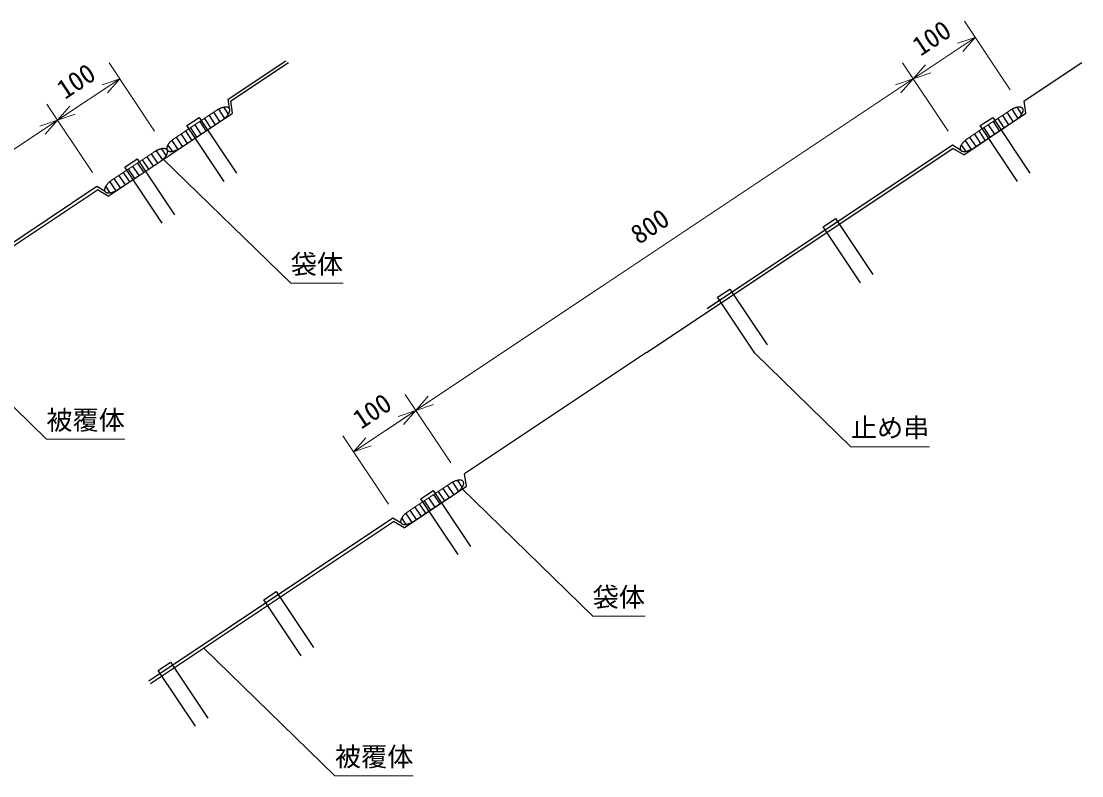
# Model space of a CAD drawing. Units: millimetres, scale not verified. Extents: x 100 to 4100, y 100 to 2919.
# Drawn here: x 1049 to 2468, y 874 to 1884 of the extents above; entities that cross this region are included whole.
import ezdxf
from ezdxf.enums import TextEntityAlignment as Align

# ---------------------------------------------------------------- set-up
doc = ezdxf.new("R2010")
doc.units = ezdxf.units.MM
doc.header["$LTSCALE"] = 10
for name, color, linetype, lineweight in [('C-BGD-HTXT', 7, 'Continuous', 13), ('C-STR', 7, 'Continuous', 25), ('C-STR-DIM', 1, 'Continuous', 13), ('C-STR-HTXT', 1, 'Continuous', 13)]:
    doc.layers.add(name, color=color, linetype=linetype, lineweight=lineweight)
doc.styles.add('ＭＳ ゴシック', font='')
doc.styles.get('ＭＳ ゴシック').set_extended_font_data('MS Gothic')

msp = doc.modelspace()

# ---------------------------------------------------------------- linework, layer by layer
at = {"layer": 'C-BGD-HTXT'}
for p, q in [((1281.6, 1745.65), (1309.47, 1764.23)), ((2343.51, 1745.65), (2371.38, 1764.23)), ((1289.92, 1733.17), (1317.79, 1751.75)), ((2351.83, 1733.17), (2379.7, 1751.75)), ((1281.6, 1745.65), (1253.72, 1727.07)), ((1289.92, 1733.17), (1262.04, 1714.59)), ((2343.51, 1745.65), (2315.64, 1727.07)), ((2351.83, 1733.17), (2323.96, 1714.59)), ((1198.39, 1690.18), (1226.27, 1708.76)), ((1198.39, 1690.18), (1170.52, 1671.6)), ((1206.71, 1677.7), (1234.59, 1696.28)), ((1206.71, 1677.7), (1178.84, 1659.12)), ((1594.66, 1246.42), (1622.54, 1265)), ((1602.98, 1233.94), (1630.86, 1252.52)), ((1594.66, 1246.42), (1566.79, 1227.84)), ((1602.98, 1233.94), (1575.11, 1215.36))]:
    msp.add_line(p, q, dxfattribs=at)
at = {"layer": 'C-STR'}
for p, q in [((1325.63, 1779.7), (1402.79, 1831.13)), ((1329.25, 1777.42), (1406.4, 1828.85)), ((2391.16, 1777.42), (2468.32, 1828.85)), ((1327.36, 1767.14), (1325.63, 1779.7)), ((1331.52, 1760.9), (1329.25, 1777.42)), ((2393.43, 1760.9), (2391.16, 1777.42)), ((1248.32, 1705.43), (1331.52, 1760.9)), ((1314.74, 1749.72), (1306.42, 1762.2)), ((1312.77, 1766.19), (1320.87, 1754.05)), ((1326.09, 1759.74), (1320.04, 1768.81)), ((2310.23, 1705.43), (2393.43, 1760.9)), ((2376.65, 1749.72), (2368.33, 1762.2)), ((2374.69, 1766.19), (2382.78, 1754.05)), ((2388, 1759.74), (2381.95, 1768.81)), ((1270.5, 1744.26), (1287.14, 1755.36)), ((1287.14, 1755.36), (1337.07, 1680.47)), ((1287.7, 1749.72), (1296.02, 1737.24)), ((1293.94, 1753.88), (1302.26, 1741.4)), ((1300.18, 1758.04), (1308.5, 1745.56)), ((2332.42, 1744.26), (2349.06, 1755.36)), ((2349.06, 1755.36), (2398.98, 1680.47)), ((2349.61, 1749.72), (2357.93, 1737.24)), ((2355.85, 1753.88), (2364.17, 1741.4)), ((2362.09, 1758.04), (2370.41, 1745.56)), ((1262.74, 1733.08), (1271.06, 1720.59)), ((1277.3, 1724.76), (1268.98, 1737.24)), ((1320.43, 1669.38), (1270.5, 1744.26)), ((1275.22, 1741.4), (1283.54, 1728.92)), ((1289.82, 1733.01), (1281.5, 1745.49)), ((2324.65, 1733.08), (2332.97, 1720.6)), ((2339.21, 1724.76), (2330.89, 1737.24)), ((2382.34, 1669.38), (2332.42, 1744.26)), ((2337.13, 1741.4), (2345.45, 1728.92)), ((2351.73, 1733.01), (2343.41, 1745.49)), ((1251.12, 1709.94), (1245.23, 1718.77)), ((1250.4, 1724.54), (1258.44, 1712.48)), ((1264.82, 1716.43), (1256.5, 1728.92)), ((2295.15, 1718.1), (1966.92, 1499.28)), ((2306.07, 1711.67), (2295.15, 1718.1)), ((2313.03, 1709.94), (2307.15, 1718.77)), ((2312.31, 1724.54), (2320.35, 1712.48)), ((2326.73, 1716.43), (2318.41, 1728.92)), ((1165.11, 1649.96), (1248.32, 1705.43)), ((1231.54, 1694.25), (1223.21, 1706.73)), ((1229.57, 1710.72), (1237.66, 1698.58)), ((1242.88, 1704.27), (1236.83, 1713.34)), ((1885.88, 1440.56), (2295.86, 1713.88)), ((2310.23, 1705.43), (2295.86, 1713.88)), ((1187.3, 1688.79), (1203.94, 1699.89)), ((1206.62, 1677.54), (1198.29, 1690.02)), ((1203.94, 1699.89), (1253.86, 1625)), ((1204.49, 1694.25), (1212.81, 1681.77)), ((1210.73, 1698.41), (1219.05, 1685.93)), ((1216.97, 1702.57), (1225.29, 1690.09)), ((1179.53, 1677.61), (1187.85, 1665.12)), ((1194.09, 1669.29), (1185.77, 1681.77)), ((1237.22, 1613.91), (1187.3, 1688.79)), ((1192.01, 1685.93), (1200.33, 1673.45)), ((1150.03, 1662.63), (738.6, 1388.34)), ((1160.95, 1656.2), (1150.03, 1662.63)), ((1167.91, 1654.47), (1162.03, 1663.3)), ((1167.19, 1669.07), (1175.24, 1657.01)), ((1181.61, 1660.96), (1173.29, 1673.45)), ((740.76, 1385.09), (1150.74, 1658.41)), ((1165.11, 1649.96), (1150.74, 1658.41)), ((2122.24, 1608.84), (2138.88, 1619.93)), ((2138.88, 1619.93), (2188.8, 1545.04)), ((2172.16, 1533.95), (2122.24, 1608.84)), ((1980.79, 1514.54), (1997.43, 1525.63)), ((1997.43, 1525.63), (2047.35, 1450.75)), ((2030.71, 1439.65), (1980.79, 1514.54)), ((1885.88, 1440.56), (1642.31, 1278.19)), ((1644.59, 1261.67), (1642.31, 1278.19)), ((1625.84, 1266.96), (1633.93, 1254.82)), ((1639.15, 1260.51), (1633.1, 1269.58)), ((1561.38, 1206.2), (1644.59, 1261.67)), ((1583.57, 1245.03), (1600.21, 1256.13)), ((1600.21, 1256.13), (1650.13, 1181.24)), ((1600.77, 1250.49), (1609.09, 1238.01)), ((1607.01, 1254.65), (1615.33, 1242.17)), ((1613.25, 1258.81), (1621.57, 1246.33)), ((1627.81, 1250.49), (1619.49, 1262.97)), ((1590.36, 1225.53), (1582.04, 1238.01)), ((1633.49, 1170.15), (1583.57, 1245.03)), ((1588.28, 1242.17), (1596.61, 1229.69)), ((1602.89, 1233.78), (1594.57, 1246.27)), ((1563.47, 1225.31), (1571.51, 1213.25)), ((1577.88, 1217.21), (1569.56, 1229.69)), ((1575.8, 1233.85), (1584.12, 1221.37)), ((1546.3, 1218.87), (1219.53, 1001.02)), ((1221.69, 997.77), (1547.01, 1214.65)), ((1557.22, 1212.44), (1546.3, 1218.87)), ((1561.38, 1206.2), (1547.01, 1214.65)), ((1564.18, 1210.71), (1558.3, 1219.54)), ((1373.39, 1109.61), (1390.03, 1120.7)), ((1423.32, 1034.72), (1373.39, 1109.61)), ((1390.03, 1120.7), (1439.96, 1045.82)), ((1231.94, 1015.31), (1248.58, 1026.4)), ((1248.58, 1026.4), (1298.51, 951.52)), ((1281.87, 940.42), (1231.94, 1015.31))]:
    msp.add_line(p, q, dxfattribs=at)
for centre, radius, start, end in [((1329.57, 1734.09), 36.23, 121.4157, 123.69043), ((1329.26, 1734.6), 35.63, 119.11592, 121.41486), ((1328.66, 1735.66), 34.41, 116.7598, 119.11162), ((1327.85, 1737.25), 32.63, 114.31622, 116.75187), ((1326.91, 1739.32), 30.36, 111.75018, 114.3043), ((1325.93, 1741.77), 27.72, 109.02114, 111.73375), ((1324.97, 1744.51), 24.82, 106.08091, 108.99945), ((1324.12, 1747.42), 21.78, 102.87105, 106.05294), ((1323.43, 1750.38), 18.74, 99.31973, 102.83543), ((1322.94, 1753.28), 15.8, 95.33798, 99.27466), ((1322.68, 1756), 13.07, 90.81592, 95.28119), ((1322.63, 1758.44), 10.63, 85.62015, 90.74463), ((1322.78, 1760.54), 8.52, 79.59551, 85.53128), ((1323.08, 1762.25), 6.79, 72.57765, 79.48629), ((1323.47, 1763.55), 5.43, 64.42748, 72.44731), ((1323.89, 1764.45), 4.44, 55.09899, 64.28061), ((1313.27, 1768.16), 15.33, 328.04474, 332.10262), ((1324.25, 1764.98), 3.79, 44.7352, 54.95058), ((1315.66, 1766.92), 12.64, 332.02299, 336.6399), ((1324.48, 1765.22), 3.46, 33.73949, 44.61383), ((1317.86, 1765.99), 10.25, 336.54143, 341.85378), ((1324.5, 1765.24), 3.44, 22.72667, 33.68001), ((1319.81, 1765.37), 8.21, 341.73462, 347.89859), ((1324.24, 1765.13), 3.72, 12.32453, 22.74969), ((1321.45, 1765.03), 6.54, 347.76027, 354.93579), ((1323.67, 1764.99), 4.31, 2.95967, 12.42073), ((1322.74, 1764.93), 5.24, 354.78717, 3.09804), ((2391.48, 1734.09), 36.23, 121.4157, 123.69043), ((2391.17, 1734.6), 35.63, 119.11592, 121.41486), ((2390.57, 1735.66), 34.41, 116.7598, 119.11162), ((2389.76, 1737.25), 32.63, 114.31622, 116.75187), ((2388.83, 1739.32), 30.36, 111.75018, 114.3043), ((2387.84, 1741.77), 27.72, 109.02114, 111.73375), ((2386.88, 1744.51), 24.82, 106.08091, 108.99945), ((2386.03, 1747.42), 21.78, 102.87105, 106.05294), ((2385.34, 1750.38), 18.74, 99.31973, 102.83543), ((2384.86, 1753.28), 15.8, 95.33798, 99.27466), ((2384.59, 1756), 13.07, 90.81592, 95.28119), ((2384.54, 1758.44), 10.63, 85.62015, 90.74463), ((2384.69, 1760.54), 8.52, 79.59551, 85.53128), ((2384.99, 1762.25), 6.79, 72.57765, 79.48629), ((2385.38, 1763.55), 5.43, 64.42748, 72.44731), ((2385.8, 1764.45), 4.44, 55.09899, 64.28061), ((2375.19, 1768.16), 15.33, 328.04474, 332.10262), ((2386.16, 1764.98), 3.79, 44.7352, 54.95058), ((2377.57, 1766.92), 12.64, 332.02299, 336.6399), ((2386.39, 1765.22), 3.46, 33.73949, 44.61383), ((2379.77, 1765.99), 10.25, 336.54143, 341.85378), ((2386.41, 1765.24), 3.44, 22.72667, 33.68001), ((2381.72, 1765.37), 8.21, 341.73462, 347.89859), ((2386.16, 1765.13), 3.72, 12.32453, 22.74969), ((2383.36, 1765.03), 6.54, 347.76027, 354.93579), ((2385.58, 1764.99), 4.31, 2.95967, 12.42073), ((2384.65, 1764.93), 5.24, 354.78717, 3.09804), ((1297.73, 1781.85), 36.18, 303.68785, 305.96602), ((1298.14, 1781.28), 35.47, 305.95991, 308.26931), ((1298.96, 1780.25), 34.15, 308.25941, 310.62916), ((1300.19, 1778.84), 32.28, 310.61504, 313.07688), ((1301.79, 1777.13), 29.94, 313.05789, 315.64763), ((1303.73, 1775.26), 27.25, 315.6229, 318.38221), ((1305.93, 1773.32), 24.32, 318.35055, 321.32909), ((1308.32, 1771.43), 21.27, 321.28893, 324.54708), ((1310.79, 1769.69), 18.24, 324.4964, 328.10844), ((2359.64, 1781.85), 36.18, 303.68785, 305.96602), ((2360.06, 1781.28), 35.47, 305.95991, 308.26931), ((2360.88, 1780.25), 34.15, 308.25941, 310.62916), ((2362.1, 1778.84), 32.28, 310.61504, 313.07688), ((2363.71, 1777.14), 29.94, 313.05789, 315.64763), ((2365.64, 1775.26), 27.25, 315.6229, 318.38221), ((2367.84, 1773.32), 24.32, 318.35055, 321.32909), ((2370.23, 1771.43), 21.27, 321.28893, 324.54708), ((2372.71, 1769.69), 18.24, 324.4964, 328.10844), ((1255.86, 1711.9), 12.64, 152.02299, 156.6399), ((1258.24, 1710.65), 15.33, 148.04474, 152.10262), ((1260.72, 1709.13), 18.24, 144.4964, 148.10844), ((1263.2, 1707.39), 21.27, 141.28893, 144.54708), ((1265.59, 1705.5), 24.32, 138.35055, 141.32909), ((1267.79, 1703.56), 27.25, 135.6229, 138.38221), ((1269.72, 1701.68), 29.94, 133.05789, 135.64763), ((1271.33, 1699.98), 32.28, 130.61504, 133.07688), ((1272.55, 1698.57), 34.15, 128.25941, 130.62916), ((1273.37, 1697.53), 35.47, 125.95991, 128.26931), ((1273.79, 1696.97), 36.18, 123.68785, 125.96602), ((2317.77, 1711.9), 12.64, 152.02299, 156.6399), ((2320.15, 1710.65), 15.33, 148.04474, 152.10262), ((2322.63, 1709.13), 18.24, 144.4964, 148.10844), ((2325.11, 1707.39), 21.27, 141.28893, 144.54708), ((2327.5, 1705.5), 24.32, 138.35055, 141.32909), ((2329.7, 1703.56), 27.25, 135.6229, 138.38221), ((2331.63, 1701.68), 29.94, 133.05789, 135.64763), ((2333.24, 1699.98), 32.28, 130.61504, 133.07688), ((2334.46, 1698.57), 34.15, 128.25941, 130.62916), ((2335.29, 1697.53), 35.47, 125.95991, 128.26931), ((2335.7, 1696.97), 36.18, 123.68785, 125.96602), ((1246.36, 1678.62), 36.23, 121.4157, 123.69043), ((1246.05, 1679.13), 35.63, 119.11592, 121.41486), ((1245.46, 1680.19), 34.41, 116.7598, 119.11162), ((1244.65, 1681.78), 32.63, 114.31622, 116.75187), ((1243.71, 1683.85), 30.36, 111.75018, 114.3043), ((1242.72, 1686.3), 27.72, 109.02114, 111.73375), ((1241.77, 1689.04), 24.82, 106.08091, 108.99945), ((1240.92, 1691.95), 21.78, 102.87105, 106.05294), ((1240.23, 1694.91), 18.74, 99.31973, 102.83543), ((1239.74, 1697.81), 15.8, 95.33798, 99.27466), ((1239.47, 1700.53), 13.07, 90.81592, 95.28119), ((1239.42, 1702.97), 10.63, 85.62015, 90.74463), ((1239.57, 1705.07), 8.52, 79.59551, 85.53128), ((1239.87, 1706.78), 6.79, 72.57765, 79.48629), ((1225.11, 1715.96), 21.27, 321.28893, 324.54708), ((1240.27, 1708.08), 5.43, 64.42748, 72.44731), ((1227.59, 1714.22), 18.24, 324.4964, 328.10844), ((1240.68, 1708.98), 4.44, 55.09899, 64.28061), ((1230.07, 1712.69), 15.33, 328.04474, 332.10262), ((1241.05, 1709.51), 3.79, 44.7352, 54.95058), ((1248.78, 1713.88), 5.24, 174.78717, 183.09804), ((1247.85, 1713.82), 4.31, 182.95967, 192.42073), ((1250.07, 1713.78), 6.54, 167.76027, 174.93579), ((1232.45, 1711.45), 12.64, 332.02299, 336.6399), ((1247.27, 1713.69), 3.72, 192.32453, 202.74969), ((1251.71, 1713.45), 8.21, 161.73462, 167.89859), ((1241.27, 1709.75), 3.46, 33.73949, 44.61383), ((1247.02, 1713.58), 3.44, 202.72667, 213.68001), ((1253.66, 1712.83), 10.25, 156.54143, 161.85378), ((1234.65, 1710.52), 10.25, 336.54143, 341.85378), ((1241.29, 1709.77), 3.44, 22.72667, 33.68001), ((1247.04, 1713.6), 3.46, 213.73949, 224.61383), ((1236.6, 1709.9), 8.21, 341.73462, 347.89859), ((1241.04, 1709.66), 3.72, 12.32453, 22.74969), ((1247.26, 1713.83), 3.79, 224.7352, 234.95058), ((1238.24, 1709.56), 6.54, 347.76027, 354.93579), ((1240.46, 1709.52), 4.31, 2.95967, 12.42073), ((1239.53, 1709.46), 5.24, 354.78717, 3.09804), ((1247.63, 1714.37), 4.44, 235.09899, 244.28061), ((1248.04, 1715.27), 5.43, 244.42748, 252.44731), ((1248.44, 1716.57), 6.79, 252.57765, 259.48629), ((1248.74, 1718.28), 8.52, 259.59551, 265.53128), ((1248.89, 1720.38), 10.63, 265.62015, 270.74463), ((1248.84, 1722.82), 13.07, 270.81592, 275.28119), ((1248.57, 1725.54), 15.8, 275.33798, 279.27466), ((1248.08, 1728.43), 18.74, 279.31973, 282.83543), ((1247.39, 1731.4), 21.78, 282.87105, 286.05294), ((1246.54, 1734.31), 24.82, 286.08091, 288.99945), ((1245.59, 1737.05), 27.72, 289.02114, 291.73375), ((1244.6, 1739.5), 30.36, 291.75018, 294.3043), ((1243.66, 1741.56), 32.63, 294.31622, 296.75187), ((1242.85, 1743.16), 34.41, 296.7598, 299.11162), ((1242.26, 1744.22), 35.63, 299.11592, 301.41486), ((1241.95, 1744.73), 36.23, 301.4157, 303.69043), ((2310.69, 1713.88), 5.24, 174.78717, 183.09804), ((2309.76, 1713.82), 4.31, 182.95967, 192.42073), ((2311.98, 1713.78), 6.54, 167.76027, 174.93579), ((2309.19, 1713.69), 3.72, 192.32453, 202.74969), ((2313.62, 1713.45), 8.21, 161.73462, 167.89859), ((2308.93, 1713.58), 3.44, 202.72667, 213.68001), ((2315.57, 1712.83), 10.25, 156.54143, 161.85378), ((2308.95, 1713.6), 3.46, 213.73949, 224.61383), ((2309.18, 1713.83), 3.79, 224.7352, 234.95058), ((2309.54, 1714.37), 4.44, 235.09899, 244.28061), ((2309.96, 1715.27), 5.43, 244.42748, 252.44731), ((2310.35, 1716.57), 6.79, 252.57765, 259.48629), ((2310.65, 1718.28), 8.52, 259.59551, 265.53128), ((2310.8, 1720.38), 10.63, 265.62015, 270.74463), ((2310.75, 1722.82), 13.07, 270.81592, 275.28119), ((2310.48, 1725.54), 15.8, 275.33798, 279.27466), ((2310, 1728.43), 18.74, 279.31973, 282.83543), ((2309.31, 1731.4), 21.78, 282.87105, 286.05294), ((2308.46, 1734.31), 24.82, 286.08091, 288.99945), ((2307.5, 1737.05), 27.72, 289.02114, 291.73375), ((2306.52, 1739.5), 30.36, 291.75018, 294.3043), ((2305.58, 1741.56), 32.63, 294.31622, 296.75187), ((2304.77, 1743.16), 34.41, 296.7598, 299.11162), ((2304.17, 1744.22), 35.63, 299.11592, 301.41486), ((2303.86, 1744.73), 36.23, 301.4157, 303.69043), ((1214.52, 1726.38), 36.18, 303.68785, 305.96602), ((1214.94, 1725.81), 35.47, 305.95991, 308.26931), ((1215.76, 1724.78), 34.15, 308.25941, 310.62916), ((1216.98, 1723.37), 32.28, 310.61504, 313.07688), ((1218.59, 1721.66), 29.94, 313.05789, 315.64763), ((1220.52, 1719.79), 27.25, 315.6229, 318.38221), ((1222.72, 1717.85), 24.32, 318.35055, 321.32909), ((1170.45, 1657.36), 10.25, 156.54143, 161.85378), ((1172.65, 1656.43), 12.64, 152.02299, 156.6399), ((1175.04, 1655.18), 15.33, 148.04474, 152.10262), ((1177.52, 1653.66), 18.24, 144.4964, 148.10844), ((1179.99, 1651.92), 21.27, 141.28893, 144.54708), ((1182.38, 1650.03), 24.32, 138.35055, 141.32909), ((1184.58, 1648.09), 27.25, 135.6229, 138.38221), ((1186.52, 1646.21), 29.94, 133.05789, 135.64763), ((1188.12, 1644.51), 32.28, 130.61504, 133.07688), ((1189.35, 1643.1), 34.15, 128.25941, 130.62916), ((1190.17, 1642.06), 35.47, 125.95991, 128.26931), ((1190.58, 1641.5), 36.18, 123.68785, 125.96602), ((1165.57, 1658.41), 5.24, 174.78717, 183.09804), ((1164.64, 1658.35), 4.31, 182.95967, 192.42073), ((1166.86, 1658.31), 6.54, 167.76027, 174.93579), ((1164.07, 1658.22), 3.72, 192.32453, 202.74969), ((1168.5, 1657.98), 8.21, 161.73462, 167.89859), ((1163.81, 1658.11), 3.44, 202.72667, 213.68001), ((1163.83, 1658.13), 3.46, 213.73949, 224.61383), ((1164.06, 1658.36), 3.79, 224.7352, 234.95058), ((1164.42, 1658.9), 4.44, 235.09899, 244.28061), ((1164.84, 1659.8), 5.43, 244.42748, 252.44731), ((1165.23, 1661.1), 6.79, 252.57765, 259.48629), ((1165.53, 1662.81), 8.52, 259.59551, 265.53128), ((1165.68, 1664.91), 10.63, 265.62015, 270.74463), ((1165.63, 1667.35), 13.07, 270.81592, 275.28119), ((1165.37, 1670.07), 15.8, 275.33798, 279.27466), ((1164.88, 1672.96), 18.74, 279.31973, 282.83543), ((1164.19, 1675.93), 21.78, 282.87105, 286.05294), ((1163.34, 1678.84), 24.82, 286.08091, 288.99945), ((1162.38, 1681.58), 27.72, 289.02114, 291.73375), ((1161.4, 1684.03), 30.36, 291.75018, 294.3043), ((1160.46, 1686.09), 32.63, 294.31622, 296.75187), ((1159.65, 1687.69), 34.41, 296.7598, 299.11162), ((1159.05, 1688.75), 35.63, 299.11592, 301.41486), ((1158.74, 1689.26), 36.23, 301.4157, 303.69043), ((1642.64, 1234.86), 36.23, 121.4157, 123.69043), ((1642.32, 1235.37), 35.63, 119.11592, 121.41486), ((1641.73, 1236.43), 34.41, 116.7598, 119.11162), ((1640.92, 1238.02), 32.63, 114.31622, 116.75187), ((1639.98, 1240.09), 30.36, 111.75018, 114.3043), ((1638.99, 1242.54), 27.72, 109.02114, 111.73375), ((1638.04, 1245.28), 24.82, 106.08091, 108.99945), ((1637.19, 1248.19), 21.78, 102.87105, 106.05294), ((1636.5, 1251.16), 18.74, 99.31973, 102.83543), ((1636.01, 1254.05), 15.8, 95.33798, 99.27466), ((1635.74, 1256.77), 13.07, 90.81592, 95.28119), ((1635.7, 1259.21), 10.63, 85.62015, 90.74463), ((1635.84, 1261.31), 8.52, 79.59551, 85.53128), ((1636.14, 1263.02), 6.79, 72.57765, 79.48629), ((1636.54, 1264.32), 5.43, 64.42748, 72.44731), ((1636.96, 1265.22), 4.44, 55.09899, 64.28061), ((1637.32, 1265.75), 3.79, 44.7352, 54.95058), ((1637.55, 1265.99), 3.46, 33.73949, 44.61383), ((1630.93, 1266.76), 10.25, 336.54143, 341.85378), ((1637.56, 1266.01), 3.44, 22.72667, 33.68001), ((1632.88, 1266.14), 8.21, 341.73462, 347.89859), ((1637.31, 1265.9), 3.72, 12.32453, 22.74969), ((1634.51, 1265.81), 6.54, 347.76027, 354.93579), ((1636.73, 1265.77), 4.31, 2.95967, 12.42073), ((1635.8, 1265.7), 5.24, 354.78717, 3.09804), ((1610.79, 1282.62), 36.18, 303.68785, 305.96602), ((1611.21, 1282.06), 35.47, 305.95991, 308.26931), ((1612.03, 1281.02), 34.15, 308.25941, 310.62916), ((1613.26, 1279.61), 32.28, 310.61504, 313.07688), ((1614.86, 1277.91), 29.94, 313.05789, 315.64763), ((1616.8, 1276.03), 27.25, 315.6229, 318.38221), ((1619, 1274.09), 24.32, 318.35055, 321.32909), ((1621.38, 1272.2), 21.27, 321.28893, 324.54708), ((1623.86, 1270.46), 18.24, 324.4964, 328.10844), ((1626.34, 1268.94), 15.33, 328.04474, 332.10262), ((1628.72, 1267.69), 12.64, 332.02299, 336.6399), ((1576.27, 1208.16), 21.27, 141.28893, 144.54708), ((1578.65, 1206.27), 24.32, 138.35055, 141.32909), ((1580.85, 1204.33), 27.25, 135.6229, 138.38221), ((1582.79, 1202.45), 29.94, 133.05789, 135.64763), ((1584.39, 1200.75), 32.28, 130.61504, 133.07688), ((1585.62, 1199.34), 34.15, 128.25941, 130.62916), ((1586.44, 1198.3), 35.47, 125.95991, 128.26931), ((1586.86, 1197.74), 36.18, 123.68785, 125.96602), ((1561.85, 1214.66), 5.24, 174.78717, 183.09804), ((1560.92, 1214.59), 4.31, 182.95967, 192.42073), ((1563.14, 1214.55), 6.54, 167.76027, 174.93579), ((1560.34, 1214.46), 3.72, 192.32453, 202.74969), ((1564.77, 1214.22), 8.21, 161.73462, 167.89859), ((1560.08, 1214.35), 3.44, 202.72667, 213.68001), ((1566.72, 1213.6), 10.25, 156.54143, 161.85378), ((1560.1, 1214.37), 3.46, 213.73949, 224.61383), ((1568.93, 1212.67), 12.64, 152.02299, 156.6399), ((1560.33, 1214.61), 3.79, 224.7352, 234.95058), ((1571.31, 1211.42), 15.33, 148.04474, 152.10262), ((1560.69, 1215.14), 4.44, 235.09899, 244.28061), ((1573.79, 1209.9), 18.24, 144.4964, 148.10844), ((1561.11, 1216.04), 5.43, 244.42748, 252.44731), ((1561.5, 1217.34), 6.79, 252.57765, 259.48629), ((1561.81, 1219.05), 8.52, 259.59551, 265.53128), ((1561.95, 1221.15), 10.63, 265.62015, 270.74463), ((1561.9, 1223.59), 13.07, 270.81592, 275.28119), ((1561.64, 1226.31), 15.8, 275.33798, 279.27466), ((1561.15, 1229.2), 18.74, 279.31973, 282.83543), ((1560.46, 1232.17), 21.78, 282.87105, 286.05294), ((1559.61, 1235.08), 24.82, 286.08091, 288.99945), ((1558.66, 1237.82), 27.72, 289.02114, 291.73375), ((1557.67, 1240.27), 30.36, 291.75018, 294.3043), ((1556.73, 1242.34), 32.63, 294.31622, 296.75187), ((1555.92, 1243.93), 34.41, 296.7598, 299.11162), ((1555.33, 1244.99), 35.63, 299.11592, 301.41486), ((1555.01, 1245.5), 36.23, 301.4157, 303.69043)]:
    msp.add_arc(centre, radius, start, end, dxfattribs=at)
at = {"layer": 'C-STR-DIM'}
for p, q in [((2311.43, 1883.9), (2372.45, 1792.38)), ((2242.52, 1807), (2325.72, 1862.47)), ((2325.72, 1862.47), (2302.04, 1854.45)), ((2325.72, 1862.47), (2309.22, 1843.69)), ((1166.32, 1828.43), (1227.33, 1736.91)), ((2228.23, 1828.43), (2289.25, 1736.91)), ((2242.52, 1807), (2259.02, 1825.77)), ((1097.4, 1751.53), (1180.61, 1807)), ((1180.61, 1807), (1156.93, 1798.98)), ((1180.61, 1807), (1164.1, 1788.22)), ((1826.49, 1529.65), (2242.52, 1807)), ((2242.52, 1807), (2218.84, 1798.98)), ((2242.52, 1807), (2226.02, 1788.22)), ((2266.2, 1815.01), (2242.52, 1807)), ((1083.11, 1772.96), (1144.13, 1681.44)), ((1097.4, 1751.53), (1113.91, 1770.3)), ((681.38, 1474.18), (1097.4, 1751.53)), ((1097.4, 1751.53), (1073.72, 1743.52)), ((1097.4, 1751.53), (1080.9, 1732.75)), ((1121.08, 1759.54), (1097.4, 1751.53)), ((1826.49, 1529.65), (1493.67, 1307.77)), ((1562.59, 1384.67), (1623.6, 1293.15)), ((1576.88, 1363.24), (1593.38, 1382.02)), ((1493.67, 1307.77), (1576.88, 1363.24)), ((1576.88, 1363.24), (1553.2, 1355.23)), ((1576.88, 1363.24), (1560.38, 1344.46)), ((1479.38, 1329.2), (1540.4, 1237.68)), ((1493.67, 1307.77), (1510.18, 1326.55)), ((1517.36, 1315.78), (1493.67, 1307.77))]:
    msp.add_line(p, q, dxfattribs=at)
at = {"layer": 'C-STR-HTXT'}
for p, q in [((1238.8, 1699.57), (1409.58, 1533.38)), ((1409.58, 1533.38), (1479.58, 1533.38)), ((906.65, 1495.68), (1082.4, 1324.64)), ((2030.71, 1439.65), (2159.34, 1314.48)), ((1576.88, 1363.24), (1600.56, 1371.25)), ((1082.36, 1324.64), (1187.36, 1324.64)), ((2159.29, 1314.48), (2264.29, 1314.48)), ((1637.98, 1258.9), (1813.74, 1087.86)), ((1813.74, 1087.86), (1883.74, 1087.86)), ((1292.88, 1045.23), (1468.63, 874.19)), ((1468.59, 874.19), (1573.59, 874.19))]:
    msp.add_line(p, q, dxfattribs=at)

# ---------------------------------------------------------------- texts
at = {"layer": 'C-STR-DIM', "color": 7, "style": 'ＭＳ ゴシック'}
for s, p in [('100', (2256.83, 1830.08)), ('100', (1111.71, 1772.32)), ('800', (1879.73, 1578.07)), ('100', (1507.98, 1330.85))]:
    msp.add_text(s, height=25.66, rotation=33.69, dxfattribs=at).set_placement(p, align=Align.BOTTOM_LEFT)
at = {"layer": 'C-STR-HTXT', "color": 7, "style": 'ＭＳ ゴシック'}
for s, p in [('袋体', (1409.58, 1538.38)), ('被覆体', (1082.4, 1329.64)), ('止め串', (2159.34, 1319.48)), ('袋体', (1813.74, 1092.86)), ('被覆体', (1468.63, 879.19))]:
    msp.add_text(s, height=25.66, dxfattribs=at).set_placement(p, align=Align.BOTTOM_LEFT)

doc.saveas('drawing.dxf')
